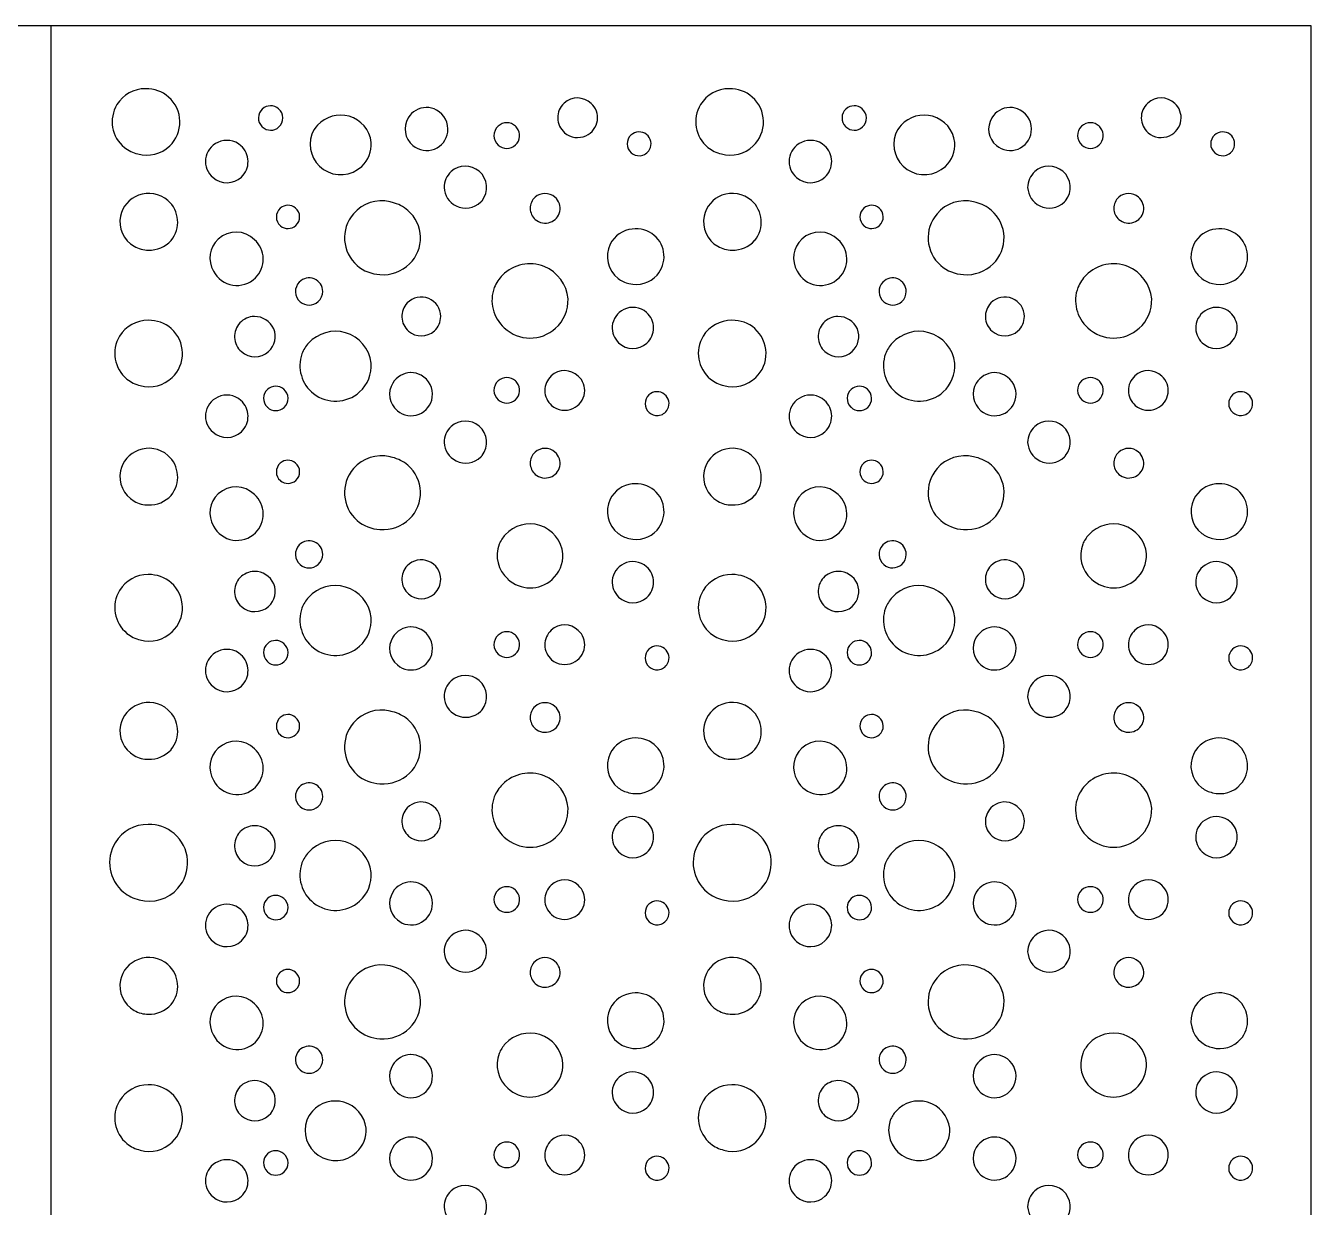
# Model space of a CAD drawing. Header units: millimetres. Extents: x -250 to 750, y -1000 to 1000.
# Drawn here: x 240 to 750, y 531 to 1000 of the extents above; entities that cross this region are included whole.
import ezdxf

# ---------------------------------------------------------------- set-up
doc = ezdxf.new("R2010")
doc.units = ezdxf.units.MM
doc.layers.add('Image', color=70, linetype='Continuous')

msp = doc.modelspace()

# ---------------------------------------------------------------- linework, layer by layer
at = {"layer": 'Image'}
msp.add_line((250, 1000), (250, -1000), dxfattribs=at)
msp.add_lwpolyline([(250, 1000), (-250, 1000), (-250, -1000), (250, -1000), (750, -1000), (750, 1000)], close=True, dxfattribs=at)
for points in [[(287.54, 974.99, 0.263651), (276.21, 968.7, 0.375584), (279.15, 951.68, 0.113235), (284.44, 949.09, 0.264025), (297.11, 952.29, 0.439408), (296.7, 971.7, 0.189252), (287.61, 975, -0.000704)], [(519.06, 974.99, 0.263651), (507.72, 968.7, 0.375584), (510.67, 951.68, 0.113235), (515.96, 949.09, 0.264025), (528.62, 952.29, 0.439408), (528.22, 971.7, 0.189252), (519.13, 975, -0.000704)], [(464.32, 969.16, 0.394045), (453.58, 969.24, 0.448452), (453.76, 957.53, 0.293825), (462.2, 956.34, 0.263468), (466.79, 962.44, 0.244622)], [(695.84, 969.16, 0.394045), (685.09, 969.24, 0.448452), (685.28, 957.53, 0.293825), (693.72, 956.34, 0.263468), (698.31, 962.44, 0.244622)], [(333.84, 959.84, 0.392992), (340.45, 959.81, 0.447221), (340.34, 967.02, 0.381515), (333.87, 966.93, 0.421546), (333.69, 959.98, 0.011836)], [(377.08, 953.71, 0.301498), (368.27, 964.04, 0.285284), (355.78, 960.49, 0.087563), (353.51, 956.89, 0.337171), (358.12, 942.98, 0.353217), (373.32, 944.18, 0.222581)], [(398.84, 967.55, 0.255305), (391.73, 963.44, 0.371104), (393.57, 952.45, 0.272456), (402.16, 951.04, 0.266615), (407.4, 957.77, 0.314225), (402.96, 966.53, 0.1246), (398.86, 967.55, 0.001235)], [(565.36, 959.84, 0.392992), (571.97, 959.81, 0.447221), (571.86, 967.02, 0.381515), (565.39, 966.93, 0.421546), (565.21, 959.98, 0.011836)], [(608.6, 953.71, 0.301498), (599.79, 964.04, 0.285284), (587.3, 960.49, 0.087563), (585.03, 956.89, 0.337171), (589.64, 942.98, 0.353217), (604.84, 944.18, 0.222581)], [(630.35, 967.55, 0.255305), (623.25, 963.44, 0.371104), (625.08, 952.45, 0.272456), (633.68, 951.04, 0.266615), (638.92, 957.77, 0.314225), (634.48, 966.53, 0.1246), (630.38, 967.55, 0.001235)], [(434.32, 960.11, 0.392996), (427.38, 960.11, 0.441244), (427.45, 952.62, 0.387246), (434.31, 952.68, 0.38659), (434.87, 959.5, 0.042335)], [(665.84, 960.11, 0.392996), (658.9, 960.11, 0.441244), (658.97, 952.62, 0.387246), (665.83, 952.68, 0.38659), (666.39, 959.5, 0.042335)], [(314.3, 939.72, 0.382434), (325.55, 939.95, 0.442321), (325.39, 952.37, 0.299131), (316.22, 953.69, 0.263105), (311.37, 947.11, 0.254585)], [(483.71, 948.41, 0.255387), (487.51, 950.91, 0.359751), (486.3, 956.81, 0.370124), (480.12, 956.62, 0.447229), (480.19, 949.57, 0.196543), (483.7, 948.41, 0.001122)], [(545.82, 939.72, 0.382434), (557.07, 939.95, 0.442321), (556.91, 952.37, 0.299131), (547.74, 953.69, 0.263105), (542.89, 947.11, 0.254585)], [(715.23, 948.41, 0.255387), (719.03, 950.91, 0.359751), (717.82, 956.81, 0.370124), (711.64, 956.62, 0.447229), (711.71, 949.57, 0.196543), (715.21, 948.41, 0.001122)], [(421.02, 930.54, 0.405748), (419.89, 942.23, 0.3758), (408.75, 942.07, 0.214558), (405.96, 935.74, 0.27055), (410.73, 928.51, 0.316894), (420.54, 930.04, 0.018749), (420.99, 930.5, 0.004342)], [(652.54, 930.54, 0.405748), (651.41, 942.23, 0.3758), (640.27, 942.07, 0.214558), (637.48, 935.74, 0.27055), (642.25, 928.51, 0.316894), (652.06, 930.04, 0.018749), (652.5, 930.5, 0.004342)], [(297.67, 914.78, 0.405853), (296.39, 930.64, 0.279188), (284.69, 932.7, 0.258026), (277.61, 924.46, 0.32343), (283, 912.45, 0.132782), (288.7, 910.95, 0.219067), (297.64, 914.74, 0.002937)], [(449.95, 931.93, 0.382886), (442.07, 931.89, 0.448892), (442.16, 923.11, 0.274981), (448.1, 922.03, 0.258431), (451.86, 926.21, 0.280999)], [(529.19, 914.78, 0.405853), (527.91, 930.64, 0.279188), (516.21, 932.7, 0.258026), (509.13, 924.46, 0.32343), (514.52, 912.45, 0.132782), (520.21, 910.95, 0.219067), (529.16, 914.74, 0.002937)], [(681.47, 931.93, 0.382886), (673.59, 931.89, 0.448892), (673.68, 923.11, 0.274981), (679.62, 922.03, 0.258431), (683.38, 926.21, 0.280999)], [(341.08, 920.57, 0.375812), (347.18, 920.73, 0.447222), (347.08, 927.6, 0.375373), (340.99, 927.58, 0.452768), (341.02, 920.63, 0.005603)], [(392.26, 905.43, 0.438656), (391.61, 926.7, 0.120095), (385.49, 929.84, 0.014466), (384.52, 930.1, 0.28048), (370, 925.38, 0.411899), (371.48, 904.84, 0.170578), (380.53, 901.23, 0.213874)], [(572.6, 920.57, 0.375812), (578.7, 920.73, 0.447222), (578.6, 927.6, 0.375373), (572.51, 927.58, 0.452768), (572.54, 920.63, 0.005603)], [(623.78, 905.43, 0.438656), (623.13, 926.7, 0.120095), (617.01, 929.84, 0.014466), (616.04, 930.1, 0.28048), (601.52, 925.38, 0.411899), (603, 904.84, 0.170578), (612.05, 901.23, 0.213874)], [(330.8, 915.06, 0.404601), (316.39, 915.34, 0.350497), (314.5, 902.6, 0.505959), (331.12, 899.9, 0.432637)], [(480.63, 919.3, 0.258414), (471.88, 913.24, 0.358384), (475.05, 899.67, 0.107007), (479.27, 897.69, 0.28418), (490.44, 901.02, 0.421069), (489.34, 916.78, 0.213685)], [(562.31, 915.06, 0.404601), (547.91, 915.34, 0.350497), (546.02, 902.6, 0.505959), (562.64, 899.9, 0.432637)], [(712.15, 919.3, 0.258414), (703.39, 913.24, 0.358384), (706.57, 899.67, 0.107007), (710.79, 897.69, 0.28418), (721.96, 901.02, 0.421069), (720.86, 916.78, 0.213685)], [(429.86, 880.07, 0.387942), (450.19, 879.9, 0.222596), (455.16, 891.61, 0.281722), (445.7, 904.38, 0.302068), (429.15, 900.99, 0.097168), (425.9, 896.12, 0.311024)], [(661.37, 880.07, 0.387942), (681.71, 879.9, 0.222596), (686.68, 891.61, 0.281722), (677.22, 904.38, 0.302068), (660.67, 900.99, 0.097168), (657.42, 896.12, 0.311024)], [(357.81, 894.52, 0.303753), (354.47, 899.49, 0.30743), (348.53, 898.25, 0.429304), (348.87, 890.46, 0.379896), (356.04, 890.53, 0.212097)], [(589.32, 894.52, 0.303753), (585.99, 899.49, 0.30743), (580.05, 898.25, 0.429304), (580.39, 890.46, 0.379896), (587.55, 890.53, 0.212097)], [(404.65, 884.61, 0.303753), (399.87, 891.74, 0.30743), (391.37, 889.96, 0.429304), (391.85, 878.81, 0.379896), (402.11, 878.9, 0.212097)], [(475.23, 874.17, 0.393942), (486.4, 874, 0.448353), (486.31, 886.18, 0.303845), (477.26, 887.36, 0.268791), (472.67, 880.71, 0.229137)], [(636.17, 884.61, 0.303753), (631.39, 891.74, 0.30743), (622.88, 889.96, 0.429304), (623.36, 878.81, 0.379896), (633.63, 878.9, 0.212097)], [(706.75, 874.17, 0.393942), (717.92, 874, 0.448353), (717.83, 886.18, 0.303845), (708.78, 887.36, 0.268791), (704.19, 880.71, 0.229137)], [(288.56, 883.07, 0.263651), (277.23, 876.78, 0.375584), (280.17, 859.76, 0.113235), (285.46, 857.17, 0.264025), (298.13, 860.37, 0.439408), (297.73, 879.78, 0.189252), (288.63, 883.08, -0.000704)], [(324.93, 882.07, 0.417496), (325.56, 870.65, 0.381505), (336.32, 870.7, 0.315493), (338.4, 879.69, 0.301126), (330.7, 884.58, 0.197071), (324.96, 882.1, 0.002875)], [(520.08, 883.07, 0.263651), (508.75, 876.78, 0.375584), (511.69, 859.76, 0.113235), (516.98, 857.17, 0.264025), (529.65, 860.37, 0.439408), (529.24, 879.78, 0.189252), (520.15, 883.08, -0.000704)], [(556.45, 882.07, 0.417496), (557.08, 870.65, 0.381505), (567.84, 870.7, 0.315493), (569.92, 879.69, 0.301126), (562.22, 884.58, 0.197071), (556.47, 882.1, 0.002875)], [(377.07, 866.08, 0.301802), (366.8, 878.15, 0.285568), (352.23, 874.02, 0.088132), (349.56, 869.79, 0.321694), (354.21, 853.98, 0.364456), (372.45, 854.64, 0.22902), (377.08, 866.03, 0.002917)], [(608.59, 866.08, 0.301802), (598.32, 878.15, 0.285568), (583.75, 874.02, 0.088132), (581.08, 869.79, 0.321694), (585.73, 853.98, 0.364456), (603.97, 854.64, 0.22902), (608.6, 866.03, 0.002917)], [(392.71, 862.3, 0.255305), (385.6, 858.19, 0.371104), (387.44, 847.2, 0.272456), (396.03, 845.79, 0.266615), (401.28, 852.53, 0.314225), (396.83, 861.28, 0.1246), (392.73, 862.3, 0.001235)], [(459.22, 860.94, 0.394045), (448.47, 861.02, 0.448452), (448.65, 849.31, 0.293825), (457.1, 848.11, 0.263468), (461.68, 854.22, 0.244622)], [(624.23, 862.3, 0.255305), (617.12, 858.19, 0.371104), (618.96, 847.2, 0.272456), (627.55, 845.79, 0.266615), (632.79, 852.53, 0.314225), (628.35, 861.28, 0.1246), (624.25, 862.3, 0.001235)], [(690.74, 860.94, 0.394045), (679.99, 861.02, 0.448452), (680.17, 849.31, 0.293825), (688.61, 848.11, 0.263468), (693.2, 854.22, 0.244622)], [(335.88, 848.56, 0.392992), (342.5, 848.53, 0.447221), (342.39, 855.74, 0.381515), (335.91, 855.65, 0.421546), (335.73, 848.7, 0.011836)], [(434.32, 859.02, 0.392996), (427.38, 859.02, 0.441244), (427.45, 851.53, 0.387246), (434.31, 851.58, 0.38659), (434.87, 858.41, 0.042335)], [(567.4, 848.56, 0.392992), (574.02, 848.53, 0.447221), (573.91, 855.74, 0.381515), (567.43, 855.65, 0.421546), (567.25, 848.7, 0.011836)], [(665.84, 859.02, 0.392996), (658.9, 859.02, 0.441244), (658.97, 851.53, 0.387246), (665.83, 851.58, 0.38659), (666.39, 858.41, 0.042335)], [(314.3, 838.63, 0.382434), (325.55, 838.86, 0.442321), (325.39, 851.28, 0.299131), (316.22, 852.6, 0.263105), (311.37, 846.02, 0.254585)], [(490.86, 845.28, 0.255387), (494.66, 847.78, 0.359751), (493.45, 853.69, 0.370124), (487.26, 853.5, 0.447229), (487.34, 846.44, 0.196543), (490.84, 845.28, 0.001122)], [(545.82, 838.63, 0.382434), (557.07, 838.86, 0.442321), (556.91, 851.28, 0.299131), (547.74, 852.6, 0.263105), (542.89, 846.02, 0.254585)], [(722.38, 845.28, 0.255387), (726.18, 847.78, 0.359751), (724.97, 853.69, 0.370124), (718.78, 853.5, 0.447229), (718.85, 846.44, 0.196543), (722.36, 845.28, 0.001122)], [(421.02, 829.37, 0.405748), (419.89, 841.06, 0.3758), (408.75, 840.9, 0.214558), (405.96, 834.57, 0.27055), (410.73, 827.34, 0.316894), (420.54, 828.86, 0.018749), (420.99, 829.33, 0.004342)], [(652.54, 829.37, 0.405748), (651.41, 841.06, 0.3758), (640.27, 840.9, 0.214558), (637.48, 834.57, 0.27055), (642.25, 827.34, 0.316894), (652.06, 828.86, 0.018749), (652.5, 829.33, 0.004342)], [(297.67, 813.6, 0.405853), (296.39, 829.47, 0.279188), (284.69, 831.53, 0.258026), (277.61, 823.28, 0.32343), (283, 811.28, 0.132782), (288.7, 809.78, 0.219067), (297.64, 813.57, 0.002937)], [(449.95, 830.76, 0.382886), (442.07, 830.71, 0.448892), (442.16, 821.93, 0.274981), (448.1, 820.86, 0.258431), (451.86, 825.03, 0.280999)], [(529.19, 813.6, 0.405853), (527.91, 829.47, 0.279188), (516.21, 831.53, 0.258026), (509.13, 823.28, 0.32343), (514.52, 811.28, 0.132782), (520.21, 809.78, 0.219067), (529.16, 813.57, 0.002937)], [(681.47, 830.76, 0.382886), (673.59, 830.71, 0.448892), (673.68, 821.93, 0.274981), (679.62, 820.86, 0.258431), (683.38, 825.03, 0.280999)], [(341.08, 819.4, 0.375812), (347.18, 819.55, 0.447222), (347.08, 826.42, 0.375373), (340.99, 826.41, 0.452768), (341.02, 819.46, 0.005603)], [(392.26, 804.26, 0.438656), (391.61, 825.53, 0.120095), (385.49, 828.67, 0.014466), (384.52, 828.93, 0.28048), (370, 824.21, 0.411899), (371.48, 803.66, 0.170578), (380.53, 800.06, 0.213874)], [(572.6, 819.4, 0.375812), (578.7, 819.55, 0.447222), (578.6, 826.42, 0.375373), (572.51, 826.41, 0.452768), (572.54, 819.46, 0.005603)], [(623.78, 804.26, 0.438656), (623.13, 825.53, 0.120095), (617.01, 828.67, 0.014466), (616.04, 828.93, 0.28048), (601.52, 824.21, 0.411899), (603, 803.66, 0.170578), (612.05, 800.06, 0.213874)], [(330.8, 813.89, 0.404601), (316.39, 814.16, 0.350497), (314.5, 801.43, 0.505959), (331.12, 798.72, 0.432637)], [(480.63, 818.13, 0.258414), (471.88, 812.06, 0.358384), (475.05, 798.5, 0.107007), (479.27, 796.51, 0.28418), (490.44, 799.84, 0.421069), (489.34, 815.6, 0.213685)], [(562.31, 813.89, 0.404601), (547.91, 814.16, 0.350497), (546.02, 801.43, 0.505959), (562.64, 798.72, 0.432637)], [(712.15, 818.13, 0.258414), (703.39, 812.06, 0.358384), (706.57, 798.5, 0.107007), (710.79, 796.51, 0.28418), (721.96, 799.84, 0.421069), (720.86, 815.6, 0.213685)], [(431.25, 780.39, 0.388054), (448.83, 780.24, 0.221929), (453.12, 790.34, 0.301986), (443.93, 801.68, 0.291089), (430.23, 797.99, 0.086651), (427.8, 794.18, 0.309968), (431.21, 780.42, -0.00009)], [(662.77, 780.39, 0.388054), (680.34, 780.24, 0.221929), (684.64, 790.34, 0.301986), (675.45, 801.68, 0.291089), (661.75, 797.99, 0.086651), (659.31, 794.18, 0.309968), (662.73, 780.42, -0.00009)], [(357.81, 790.19, 0.303753), (354.47, 795.16, 0.30743), (348.53, 793.92, 0.429304), (348.87, 786.14, 0.379896), (356.04, 786.21, 0.212097)], [(589.32, 790.19, 0.303753), (585.99, 795.16, 0.30743), (580.05, 793.92, 0.429304), (580.39, 786.14, 0.379896), (587.55, 786.21, 0.212097)], [(404.65, 780.29, 0.303753), (399.87, 787.42, 0.30743), (391.37, 785.64, 0.429304), (391.85, 774.48, 0.379896), (402.11, 774.58, 0.212097)], [(475.23, 773.25, 0.393942), (486.4, 773.08, 0.448353), (486.31, 785.26, 0.303845), (477.26, 786.44, 0.268791), (472.67, 779.79, 0.229137)], [(636.17, 780.29, 0.303753), (631.39, 787.42, 0.30743), (622.88, 785.64, 0.429304), (623.36, 774.48, 0.379896), (633.63, 774.58, 0.212097)], [(706.75, 773.25, 0.393942), (717.92, 773.08, 0.448353), (717.83, 785.26, 0.303845), (708.78, 786.44, 0.268791), (704.19, 779.79, 0.229137)], [(288.56, 782.16, 0.263651), (277.23, 775.86, 0.375584), (280.17, 758.84, 0.113235), (285.46, 756.26, 0.264025), (298.13, 759.45, 0.439408), (297.73, 778.86, 0.189252), (288.63, 782.16, -0.000704)], [(324.93, 780.9, 0.417496), (325.56, 769.48, 0.381505), (336.32, 769.53, 0.315493), (338.4, 778.52, 0.301126), (330.7, 783.41, 0.197071), (324.96, 780.93, 0.002875)], [(520.08, 782.16, 0.263651), (508.75, 775.86, 0.375584), (511.69, 758.84, 0.113235), (516.98, 756.26, 0.264025), (529.65, 759.45, 0.439408), (529.24, 778.86, 0.189252), (520.15, 782.16, -0.000704)], [(556.45, 780.9, 0.417496), (557.08, 769.48, 0.381505), (567.84, 769.53, 0.315493), (569.92, 778.52, 0.301126), (562.22, 783.41, 0.197071), (556.47, 780.93, 0.002875)], [(377.07, 765.16, 0.301802), (366.8, 777.23, 0.285568), (352.23, 773.1, 0.088132), (349.56, 768.87, 0.321694), (354.21, 753.06, 0.364456), (372.45, 753.72, 0.22902), (377.08, 765.11, 0.002917)], [(608.59, 765.16, 0.301802), (598.32, 777.23, 0.285568), (583.75, 773.1, 0.088132), (581.08, 768.87, 0.321694), (585.73, 753.06, 0.364456), (603.97, 753.72, 0.22902), (608.6, 765.11, 0.002917)], [(392.71, 761.38, 0.255305), (385.6, 757.27, 0.371104), (387.44, 746.28, 0.272456), (396.03, 744.87, 0.266615), (401.28, 751.61, 0.314225), (396.83, 760.36, 0.1246), (392.73, 761.38, 0.001235)], [(459.22, 760.02, 0.394045), (448.47, 760.1, 0.448452), (448.65, 748.39, 0.293825), (457.1, 747.19, 0.263468), (461.68, 753.3, 0.244622)], [(624.23, 761.38, 0.255305), (617.12, 757.27, 0.371104), (618.96, 746.28, 0.272456), (627.55, 744.87, 0.266615), (632.79, 751.61, 0.314225), (628.35, 760.36, 0.1246), (624.25, 761.38, 0.001235)], [(690.74, 760.02, 0.394045), (679.99, 760.1, 0.448452), (680.17, 748.39, 0.293825), (688.61, 747.19, 0.263468), (693.2, 753.3, 0.244622)], [(335.88, 747.64, 0.392992), (342.5, 747.61, 0.447221), (342.39, 754.82, 0.381515), (335.91, 754.73, 0.421546), (335.73, 747.78, 0.011836)], [(434.32, 758.1, 0.392996), (427.38, 758.1, 0.441244), (427.45, 750.61, 0.387246), (434.31, 750.67, 0.38659), (434.87, 757.49, 0.042335)], [(567.4, 747.64, 0.392992), (574.02, 747.61, 0.447221), (573.91, 754.82, 0.381515), (567.43, 754.73, 0.421546), (567.25, 747.78, 0.011836)], [(665.84, 758.1, 0.392996), (658.9, 758.1, 0.441244), (658.97, 750.61, 0.387246), (665.83, 750.67, 0.38659), (666.39, 757.49, 0.042335)], [(314.3, 737.71, 0.382434), (325.55, 737.94, 0.442321), (325.39, 750.36, 0.299131), (316.22, 751.68, 0.263105), (311.37, 745.1, 0.254585)], [(490.86, 744.36, 0.255387), (494.66, 746.86, 0.359751), (493.45, 752.77, 0.370124), (487.26, 752.58, 0.447229), (487.34, 745.53, 0.196543), (490.84, 744.36, 0.001122)], [(545.82, 737.71, 0.382434), (557.07, 737.94, 0.442321), (556.91, 750.36, 0.299131), (547.74, 751.68, 0.263105), (542.89, 745.1, 0.254585)], [(722.38, 744.36, 0.255387), (726.18, 746.86, 0.359751), (724.97, 752.77, 0.370124), (718.78, 752.58, 0.447229), (718.85, 745.53, 0.196543), (722.36, 744.36, 0.001122)], [(421.02, 728.45, 0.405748), (419.89, 740.14, 0.3758), (408.75, 739.98, 0.214558), (405.96, 733.65, 0.27055), (410.73, 726.42, 0.316894), (420.54, 727.95, 0.018749), (420.99, 728.41, 0.004342)], [(652.54, 728.45, 0.405748), (651.41, 740.14, 0.3758), (640.27, 739.98, 0.214558), (637.48, 733.65, 0.27055), (642.25, 726.42, 0.316894), (652.06, 727.95, 0.018749), (652.5, 728.41, 0.004342)], [(297.67, 712.69, 0.405853), (296.39, 728.55, 0.279188), (284.69, 730.61, 0.258026), (277.61, 722.36, 0.32343), (283, 710.36, 0.132782), (288.7, 708.86, 0.219067), (297.64, 712.65, 0.002937)], [(449.95, 729.84, 0.382886), (442.07, 729.8, 0.448892), (442.16, 721.02, 0.274981), (448.1, 719.94, 0.258431), (451.86, 724.11, 0.280999)], [(529.19, 712.69, 0.405853), (527.91, 728.55, 0.279188), (516.21, 730.61, 0.258026), (509.13, 722.36, 0.32343), (514.52, 710.36, 0.132782), (520.21, 708.86, 0.219067), (529.16, 712.65, 0.002937)], [(681.47, 729.84, 0.382886), (673.59, 729.8, 0.448892), (673.68, 721.02, 0.274981), (679.62, 719.94, 0.258431), (683.38, 724.11, 0.280999)], [(341.08, 718.48, 0.375812), (347.18, 718.63, 0.447222), (347.08, 725.5, 0.375373), (340.99, 725.49, 0.452768), (341.02, 718.54, 0.005603)], [(392.26, 703.34, 0.438656), (391.61, 724.61, 0.120095), (385.49, 727.75, 0.014466), (384.52, 728.01, 0.28048), (370, 723.29, 0.411899), (371.48, 702.74, 0.170578), (380.53, 699.14, 0.213874)], [(572.6, 718.48, 0.375812), (578.7, 718.63, 0.447222), (578.6, 725.5, 0.375373), (572.51, 725.49, 0.452768), (572.54, 718.54, 0.005603)], [(623.78, 703.34, 0.438656), (623.13, 724.61, 0.120095), (617.01, 727.75, 0.014466), (616.04, 728.01, 0.28048), (601.52, 723.29, 0.411899), (603, 702.74, 0.170578), (612.05, 699.14, 0.213874)], [(330.8, 712.97, 0.404601), (316.39, 713.24, 0.350497), (314.5, 700.51, 0.505959), (331.12, 697.81, 0.432637)], [(480.63, 717.21, 0.258414), (471.88, 711.15, 0.358384), (475.05, 697.58, 0.107007), (479.27, 695.6, 0.28418), (490.44, 698.92, 0.421069), (489.34, 714.68, 0.213685)], [(562.31, 712.97, 0.404601), (547.91, 713.24, 0.350497), (546.02, 700.51, 0.505959), (562.64, 697.81, 0.432637)], [(712.15, 717.21, 0.258414), (703.39, 711.15, 0.358384), (706.57, 697.58, 0.107007), (710.79, 695.6, 0.28418), (721.96, 698.92, 0.421069), (720.86, 714.68, 0.213685)], [(357.81, 694.11, 0.303753), (354.47, 699.09, 0.30743), (348.53, 697.85, 0.429304), (348.87, 690.06, 0.379896), (356.04, 690.13, 0.212097)], [(429.86, 677.98, 0.387942), (450.19, 677.8, 0.222596), (455.16, 689.52, 0.281722), (445.7, 702.29, 0.302068), (429.15, 698.89, 0.097168), (425.9, 694.02, 0.311024)], [(589.32, 694.11, 0.303753), (585.99, 699.09, 0.30743), (580.05, 697.85, 0.429304), (580.39, 690.06, 0.379896), (587.55, 690.13, 0.212097)], [(661.37, 677.98, 0.387942), (681.71, 677.8, 0.222596), (686.68, 689.52, 0.281722), (677.22, 702.29, 0.302068), (660.67, 698.89, 0.097168), (657.42, 694.02, 0.311024)], [(404.65, 684.21, 0.303753), (399.87, 691.34, 0.30743), (391.37, 689.56, 0.429304), (391.85, 678.41, 0.379896), (402.11, 678.5, 0.212097)], [(636.17, 684.21, 0.303753), (631.39, 691.34, 0.30743), (622.88, 689.56, 0.429304), (623.36, 678.41, 0.379896), (633.63, 678.5, 0.212097)], [(475.23, 672.07, 0.393942), (486.4, 671.9, 0.448353), (486.31, 684.09, 0.303845), (477.26, 685.27, 0.268791), (472.67, 678.61, 0.229137)], [(706.75, 672.07, 0.393942), (717.92, 671.9, 0.448353), (717.83, 684.09, 0.303845), (708.78, 685.27, 0.268791), (704.19, 678.61, 0.229137)], [(288.57, 683.02, 0.263247), (275.5, 675.76, 0.374991), (278.84, 656.12, 0.114146), (284.99, 653.1, 0.284063), (300.38, 657.68, 0.420888), (298.88, 679.38, 0.184824)], [(324.93, 679.98, 0.417496), (325.56, 668.56, 0.381505), (336.32, 668.61, 0.315493), (338.4, 677.6, 0.301126), (330.7, 682.49, 0.197071), (324.96, 680.01, 0.002875)], [(520.09, 683.02, 0.263247), (507.01, 675.76, 0.374991), (510.36, 656.12, 0.114146), (516.51, 653.1, 0.284063), (531.9, 657.68, 0.420888), (530.4, 679.38, 0.184824)], [(556.45, 679.98, 0.417496), (557.08, 668.56, 0.381505), (567.84, 668.61, 0.315493), (569.92, 677.6, 0.301126), (562.22, 682.49, 0.197071), (556.47, 680.01, 0.002875)], [(377.07, 663.99, 0.301802), (366.8, 676.06, 0.285568), (352.23, 671.93, 0.088132), (349.56, 667.7, 0.321694), (354.21, 651.89, 0.364456), (372.45, 652.55, 0.22902), (377.08, 663.94, 0.002917)], [(608.59, 663.99, 0.301802), (598.32, 676.06, 0.285568), (583.75, 671.93, 0.088132), (581.08, 667.7, 0.321694), (585.73, 651.89, 0.364456), (603.97, 652.55, 0.22902), (608.6, 663.94, 0.002917)], [(392.71, 660.21, 0.255305), (385.6, 656.1, 0.371104), (387.44, 645.1, 0.272456), (396.03, 643.7, 0.266615), (401.28, 650.43, 0.314225), (396.83, 659.19, 0.1246), (392.73, 660.21, 0.001235)], [(434.32, 656.93, 0.392996), (427.38, 656.93, 0.441244), (427.45, 649.44, 0.387246), (434.31, 649.49, 0.38659), (434.87, 656.31, 0.042335)], [(459.22, 658.84, 0.394045), (448.47, 658.93, 0.448452), (448.65, 647.21, 0.293825), (457.1, 646.02, 0.263468), (461.68, 652.13, 0.244622)], [(624.23, 660.21, 0.255305), (617.12, 656.1, 0.371104), (618.96, 645.1, 0.272456), (627.55, 643.7, 0.266615), (632.79, 650.43, 0.314225), (628.35, 659.19, 0.1246), (624.25, 660.21, 0.001235)], [(665.84, 656.93, 0.392996), (658.9, 656.93, 0.441244), (658.97, 649.44, 0.387246), (665.83, 649.49, 0.38659), (666.39, 656.31, 0.042335)], [(690.74, 658.84, 0.394045), (679.99, 658.93, 0.448452), (680.17, 647.21, 0.293825), (688.61, 646.02, 0.263468), (693.2, 652.13, 0.244622)], [(335.88, 646.47, 0.392992), (342.5, 646.44, 0.447221), (342.39, 653.65, 0.381515), (335.91, 653.56, 0.421546), (335.73, 646.61, 0.011836)], [(567.4, 646.47, 0.392992), (574.02, 646.44, 0.447221), (573.91, 653.65, 0.381515), (567.43, 653.56, 0.421546), (567.25, 646.61, 0.011836)], [(314.3, 636.54, 0.382434), (325.55, 636.77, 0.442321), (325.39, 649.19, 0.299131), (316.22, 650.51, 0.263105), (311.37, 643.93, 0.254585)], [(490.86, 643.19, 0.255387), (494.66, 645.69, 0.359751), (493.45, 651.59, 0.370124), (487.26, 651.4, 0.447229), (487.34, 644.35, 0.196543), (490.84, 643.19, 0.001122)], [(545.82, 636.54, 0.382434), (557.07, 636.77, 0.442321), (556.91, 649.19, 0.299131), (547.74, 650.51, 0.263105), (542.89, 643.93, 0.254585)], [(722.38, 643.19, 0.255387), (726.18, 645.69, 0.359751), (724.97, 651.59, 0.370124), (718.78, 651.4, 0.447229), (718.85, 644.35, 0.196543), (722.36, 643.19, 0.001122)], [(421.02, 627.28, 0.405748), (419.89, 638.97, 0.3758), (408.75, 638.8, 0.214558), (405.96, 632.48, 0.27055), (410.73, 625.25, 0.316894), (420.54, 626.77, 0.018749), (420.99, 627.24, 0.004342)], [(652.54, 627.28, 0.405748), (651.41, 638.97, 0.3758), (640.27, 638.8, 0.214558), (637.48, 632.48, 0.27055), (642.25, 625.25, 0.316894), (652.06, 626.77, 0.018749), (652.5, 627.24, 0.004342)], [(297.67, 611.51, 0.405853), (296.39, 627.38, 0.279188), (284.69, 629.44, 0.258026), (277.61, 621.19, 0.32343), (283, 609.19, 0.132782), (288.7, 607.68, 0.219067), (297.64, 611.48, 0.002937)], [(449.95, 628.67, 0.382886), (442.07, 628.62, 0.448892), (442.16, 619.84, 0.274981), (448.1, 618.76, 0.258431), (451.86, 622.94, 0.280999)], [(529.19, 611.51, 0.405853), (527.91, 627.38, 0.279188), (516.21, 629.44, 0.258026), (509.13, 621.19, 0.32343), (514.52, 609.19, 0.132782), (520.21, 607.68, 0.219067), (529.16, 611.48, 0.002937)], [(681.47, 628.67, 0.382886), (673.59, 628.62, 0.448892), (673.68, 619.84, 0.274981), (679.62, 618.76, 0.258431), (683.38, 622.94, 0.280999)], [(341.08, 617.31, 0.375812), (347.18, 617.46, 0.447222), (347.08, 624.33, 0.375373), (340.99, 624.31, 0.452768), (341.02, 617.37, 0.005603)], [(392.26, 602.17, 0.438656), (391.61, 623.44, 0.120095), (385.49, 626.58, 0.014466), (384.52, 626.84, 0.28048), (370, 622.12, 0.411899), (371.48, 601.57, 0.170578), (380.53, 597.97, 0.213874)], [(572.6, 617.31, 0.375812), (578.7, 617.46, 0.447222), (578.6, 624.33, 0.375373), (572.51, 624.31, 0.452768), (572.54, 617.37, 0.005603)], [(623.78, 602.17, 0.438656), (623.13, 623.44, 0.120095), (617.01, 626.58, 0.014466), (616.04, 626.84, 0.28048), (601.52, 622.12, 0.411899), (603, 601.57, 0.170578), (612.05, 597.97, 0.213874)], [(330.8, 611.8, 0.404601), (316.39, 612.07, 0.350497), (314.5, 599.34, 0.505959), (331.12, 596.63, 0.432637)], [(480.63, 616.04, 0.258414), (471.88, 609.97, 0.358384), (475.05, 596.4, 0.107007), (479.27, 594.42, 0.28418), (490.44, 597.75, 0.421069), (489.34, 613.51, 0.213685)], [(562.31, 611.8, 0.404601), (547.91, 612.07, 0.350497), (546.02, 599.34, 0.505959), (562.64, 596.63, 0.432637)], [(712.15, 616.04, 0.258414), (703.39, 609.97, 0.358384), (706.57, 596.4, 0.107007), (710.79, 594.42, 0.28418), (721.96, 597.75, 0.421069), (720.86, 613.51, 0.213685)], [(431.25, 578.3, 0.388054), (448.83, 578.15, 0.221929), (453.12, 588.24, 0.301986), (443.93, 599.59, 0.291089), (430.23, 595.9, 0.086651), (427.8, 592.09, 0.309968), (431.21, 578.33, -0.00009)], [(662.77, 578.3, 0.388054), (680.34, 578.15, 0.221929), (684.64, 588.24, 0.301986), (675.45, 599.59, 0.291089), (661.75, 595.9, 0.086651), (659.31, 592.09, 0.309968), (662.73, 578.33, -0.00009)], [(357.81, 589.62, 0.303753), (354.47, 594.59, 0.30743), (348.53, 593.35, 0.429304), (348.87, 585.57, 0.379896), (356.04, 585.63, 0.212097)], [(392.71, 591.65, 0.255305), (385.6, 587.53, 0.371104), (387.44, 576.54, 0.272456), (396.03, 575.13, 0.266615), (401.28, 581.87, 0.314225), (396.83, 590.63, 0.1246), (392.73, 591.65, 0.001235)], [(589.32, 589.62, 0.303753), (585.99, 594.59, 0.30743), (580.05, 593.35, 0.429304), (580.39, 585.57, 0.379896), (587.55, 585.63, 0.212097)], [(624.23, 591.65, 0.255305), (617.12, 587.53, 0.371104), (618.96, 576.54, 0.272456), (627.55, 575.13, 0.266615), (632.79, 581.87, 0.314225), (628.35, 590.63, 0.1246), (624.25, 591.65, 0.001235)], [(475.23, 570.73, 0.393942), (486.4, 570.56, 0.448353), (486.31, 582.74, 0.303845), (477.26, 583.92, 0.268791), (472.67, 577.27, 0.229137)], [(706.75, 570.73, 0.393942), (717.92, 570.56, 0.448353), (717.83, 582.74, 0.303845), (708.78, 583.92, 0.268791), (704.19, 577.27, 0.229137)], [(288.56, 579.64, 0.263651), (277.23, 573.34, 0.375584), (280.17, 556.33, 0.113235), (285.46, 553.74, 0.264025), (298.13, 556.93, 0.439408), (297.73, 576.34, 0.189252), (288.63, 579.64, -0.000704)], [(324.93, 578.81, 0.417496), (325.56, 567.39, 0.381505), (336.32, 567.44, 0.315493), (338.4, 576.42, 0.301126), (330.7, 581.32, 0.197071), (324.96, 578.83, 0.002875)], [(520.08, 579.64, 0.263651), (508.75, 573.34, 0.375584), (511.69, 556.33, 0.113235), (516.98, 553.74, 0.264025), (529.65, 556.93, 0.439408), (529.24, 576.34, 0.189252), (520.15, 579.64, -0.000704)], [(556.45, 578.81, 0.417496), (557.08, 567.39, 0.381505), (567.84, 567.44, 0.315493), (569.92, 576.42, 0.301126), (562.22, 581.32, 0.197071), (556.47, 578.83, 0.002875)], [(375.04, 562.43, 0.301498), (366.22, 572.76, 0.285284), (353.74, 569.21, 0.087563), (351.47, 565.61, 0.337171), (356.07, 551.7, 0.353217), (371.28, 552.9, 0.222581)], [(606.56, 562.43, 0.301498), (597.74, 572.76, 0.285284), (585.26, 569.21, 0.087563), (582.98, 565.61, 0.337171), (587.59, 551.7, 0.353217), (602.8, 552.9, 0.222581)], [(392.71, 558.95, 0.255305), (385.6, 554.83, 0.371104), (387.44, 543.84, 0.272456), (396.03, 542.43, 0.266615), (401.28, 549.17, 0.314225), (396.83, 557.92, 0.1246), (392.73, 558.95, 0.001235)], [(434.32, 555.58, 0.392996), (427.38, 555.58, 0.441244), (427.45, 548.09, 0.387246), (434.31, 548.15, 0.38659), (434.87, 554.97, 0.042335)], [(459.22, 557.5, 0.394045), (448.47, 557.58, 0.448452), (448.65, 545.87, 0.293825), (457.1, 544.67, 0.263468), (461.68, 550.78, 0.244622)], [(624.23, 558.95, 0.255305), (617.12, 554.83, 0.371104), (618.96, 543.84, 0.272456), (627.55, 542.43, 0.266615), (632.79, 549.17, 0.314225), (628.35, 557.92, 0.1246), (624.25, 558.95, 0.001235)], [(665.84, 555.58, 0.392996), (658.9, 555.58, 0.441244), (658.97, 548.09, 0.387246), (665.83, 548.15, 0.38659), (666.39, 554.97, 0.042335)], [(690.74, 557.5, 0.394045), (679.99, 557.58, 0.448452), (680.17, 545.87, 0.293825), (688.61, 544.67, 0.263468), (693.2, 550.78, 0.244622)], [(335.88, 545.12, 0.392992), (342.5, 545.09, 0.447221), (342.39, 552.31, 0.381515), (335.91, 552.21, 0.421546), (335.73, 545.26, 0.011836)], [(490.86, 541.84, 0.255387), (494.66, 544.34, 0.359751), (493.45, 550.25, 0.370124), (487.26, 550.06, 0.447229), (487.34, 543.01, 0.196543), (490.84, 541.84, 0.001122)], [(567.4, 545.12, 0.392992), (574.02, 545.09, 0.447221), (573.91, 552.31, 0.381515), (567.43, 552.21, 0.421546), (567.25, 545.26, 0.011836)], [(722.38, 541.84, 0.255387), (726.18, 544.34, 0.359751), (724.97, 550.25, 0.370124), (718.78, 550.06, 0.447229), (718.85, 543.01, 0.196543), (722.36, 541.84, 0.001122)], [(314.3, 535.2, 0.382434), (325.55, 535.42, 0.442321), (325.39, 547.84, 0.299131), (316.22, 549.16, 0.263105), (311.37, 542.58, 0.254585)], [(545.82, 535.2, 0.382434), (557.07, 535.42, 0.442321), (556.91, 547.84, 0.299131), (547.74, 549.16, 0.263105), (542.89, 542.58, 0.254585)], [(421.02, 526.01, 0.405748), (419.89, 537.71, 0.3758), (408.75, 537.54, 0.214558), (405.96, 531.21, 0.27055), (410.73, 523.98, 0.316894), (420.54, 525.51, 0.018749), (420.99, 525.97, 0.004342)], [(652.54, 526.01, 0.405748), (651.41, 537.71, 0.3758), (640.27, 537.54, 0.214558), (637.48, 531.21, 0.27055), (642.25, 523.98, 0.316894), (652.06, 525.51, 0.018749), (652.5, 525.97, 0.004342)]]:
    msp.add_lwpolyline(points, format="xyb", close=True, dxfattribs=at)

doc.saveas('drawing.dxf')
